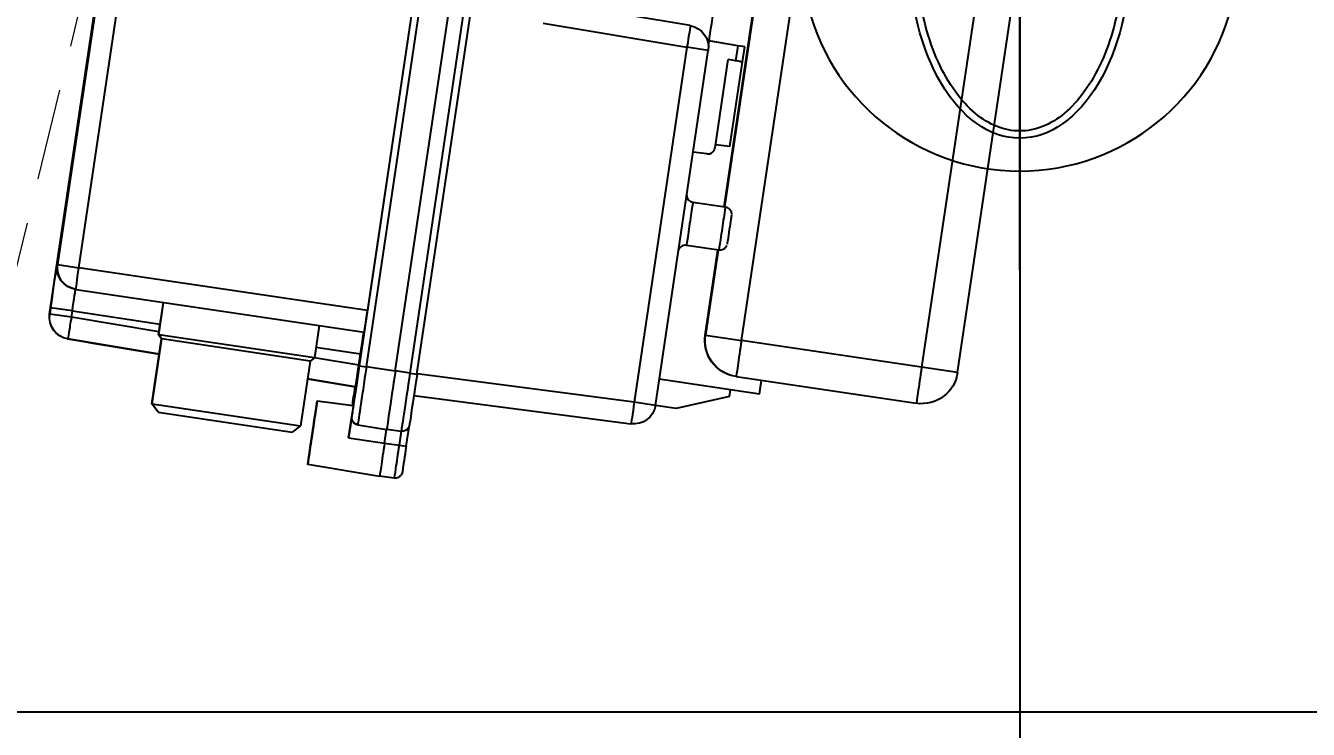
# Model space of a CAD drawing. Header units: inches. Extents: x 2601 to 5701, y -10811 to -8711.
# Drawn here: x 3060.9 to 3237, y -10280.5 to -10184 of the extents above; entities that cross this region are included whole.
import ezdxf

# ---------------------------------------------------------------- set-up
doc = ezdxf.new("R2010")
doc.units = ezdxf.units.IN
doc.header["$LTSCALE"] = 50
doc.header["$MEASUREMENT"] = 0
doc.linetypes.add('CENTER', pattern=[2, 1.25, -0.25, 0.25, -0.25])
doc.linetypes.add('HIDDEN', pattern=[0.375, 0.25, -0.125])
for name, color, linetype in [('1', 1, 'Continuous'), ('6', 6, 'Continuous'), ('CENTER', 2, 'CENTER')]:
    doc.layers.add(name, color=color, linetype=linetype)
doc.styles.get("Standard").update_dxf_attribs({"font": 'NanumGothic.ttf'})
doc.dimstyles.get("Standard").update_dxf_attribs({"dimtxt": 20, "dimasz": 20, "dimexe": 5, "dimexo": 1.5, "dimgap": 10, "dimtad": 0, "dimtoh": 1, "dimdec": 0, "dimzin": 0, "dimdsep": 46, "dimtxsty": 'Standard', "dimcen": 0, "dimclrd": 3, "dimclre": 3, "dimclrt": 2, "dimadec": 0, "dimazin": 3, "dimtfac": 1, "dimtdec": 0, "dimtofl": 0, "dimtmove": 0, "dimatfit": 3, "dimfxl": 1, "dimtolj": 1, "dimtzin": 0, "dimlwd": 0, "dimlwe": 25, "dimarcsym": 0})

# ---------------------------------------------------------------- blocks, each defined once
blk = doc.blocks.new('*D33')
at = {"color": 3, "linetype": 'Continuous', "lineweight": 25, "transparency": 16777216}
for p, q in [((3103.29, -9893.14), (2911.23, -9893.14)), ((3018.04, -10278.14), (2911.23, -10278.14))]:
    blk.add_line(p, q, dxfattribs=at)
at = {"color": 3, "linetype": 'Continuous', "lineweight": 0, "transparency": 16777216}
for p, q in [((2916.23, -9913.14), (2916.23, -10048.97)), ((2916.23, -10258.14), (2916.23, -10122.31))]:
    blk.add_line(p, q, dxfattribs=at)
at = {"color": 3, "transparency": 16777216}
for points in [[(2912.9, -9913.14), (2919.57, -9913.14), (2916.23, -9893.14)], [(2912.9, -10258.14), (2919.57, -10258.14), (2916.23, -10278.14)]]:
    blk.add_solid(points, dxfattribs=at)
at = {"layer": 'DEFPOINTS', "color": 0, "transparency": 16777216}
for p in [(3104.79, -9893.14), (2916.23, -10278.14), (3019.54, -10278.14)]:
    blk.add_point(p, dxfattribs=at)
at = {"color": 2, "transparency": 16777216, "insert": (2916.23, -10085.64), "char_height": 20, "attachment_point": 5, "rotation": 90}
blk.add_mtext('\\A1;385', dxfattribs=at)
blk = doc.blocks.new('*D39')
at = {"color": 3, "linetype": 'Continuous', "lineweight": 25, "transparency": 16777216}
for p, q in [((3197.38, -10175.4), (3197.38, -10407.51)), ((3347.38, -10175.4), (3347.38, -10407.51))]:
    blk.add_line(p, q, dxfattribs=at)
at = {"color": 3, "linetype": 'Continuous', "lineweight": 0, "transparency": 16777216}
for p, q in [((3217.38, -10402.51), (3240.72, -10402.51)), ((3327.38, -10402.51), (3304.05, -10402.51))]:
    blk.add_line(p, q, dxfattribs=at)
at = {"color": 3, "transparency": 16777216}
for points in [[(3217.38, -10399.18), (3217.38, -10405.85), (3197.38, -10402.51)], [(3327.38, -10399.18), (3327.38, -10405.85), (3347.38, -10402.51)]]:
    blk.add_solid(points, dxfattribs=at)
at = {"layer": 'DEFPOINTS', "color": 0, "transparency": 16777216}
for p in [(3197.38, -10173.9), (3347.38, -10173.9), (3347.38, -10402.51)]:
    blk.add_point(p, dxfattribs=at)
at = {"color": 2, "transparency": 16777216, "insert": (3272.38, -10402.51), "char_height": 20, "attachment_point": 5}
blk.add_mtext('\\A1;150', dxfattribs=at)
blk = doc.blocks.new('A$C480242EA')
at = {"layer": '1', "color": 7, "linetype": 'Continuous'}
for p, q in [((0, 25.75), (0, 135.75)), ((5, 135.75), (5, 25.75)), ((73.37, 14.62), (73.37, 99.38)), ((74.35, 99.38), (74.35, 14.62)), ((76.37, 14.59), (76.37, 99.42)), ((80.39, 14.59), (80.39, 99.42)), ((81.37, 99.42), (81.37, 14.59)), ((81.37, 99.33), (81.37, 22.25)), ((35.03, 43.55), (35.03, 82.74)), ((30, 25.75), (30, 82.55)), ((35, 82.7), (35, 43.55)), ((121.42, 22.25), (121.42, 71.3)), ((124.37, 71.3), (124.37, 22.25)), ((124.46, 15.37), (124.46, 71.3)), ((43.32, 67.45), (60.37, 67.75)), ((35.48, 63.58), (35.48, 65.66)), ((36.46, 65.68), (40.47, 65.75)), ((36.46, 65.68), (36.46, 63.59)), ((35.48, 63.58), (37.48, 63.61)), ((35.48, 51.84), (35.48, 63.58)), ((35.48, 63.58), (35.48, 63.58)), ((36.46, 63.59), (37.48, 63.61)), ((37.48, 51.38), (37.48, 63.61)), ((40.37, 64.45), (43.32, 64.45)), ((40.37, 15.2), (40.37, 64.45)), ((63.32, 64.8), (43.32, 64.45)), ((43.32, 64.45), (43.32, 15.2)), ((35.48, 51.84), (37.48, 51.8)), ((38.46, 50.38), (40.37, 50.34)), ((39.39, 43.55), (34.89, 43.55)), ((34.89, 37.55), (39.39, 37.55)), ((35, 37.55), (35, 25.75)), ((35.03, 25.75), (35.03, 37.55)), ((0, 25.75), (5, 25.75)), ((5, 25.75), (30, 25.75)), ((35, 25.75), (30, 25.75)), ((35, 25.75), (35.03, 25.75)), ((81.37, 22.25), (121.42, 22.25)), ((124.37, 22.25), (121.42, 22.25)), ((124.37, 22.25), (124.43, 22.25)), ((30, 20.75), (5, 20.75)), ((26.47, 18.83), (26.47, 20.75)), ((26.47, 18.83), (40.37, 18.83)), ((30.48, 17.89), (30.48, 18.83)), ((30.48, 17.89), (37.48, 15.2)), ((121.37, 19.25), (81.37, 19.25)), ((87.63, 19.25), (87.63, 14.75)), ((109.23, 14.75), (109.23, 19.25)), ((109.25, 14.75), (109.25, 19.25)), ((121.43, 19.25), (121.37, 19.25)), ((87.63, 16.25), (81.43, 16.25)), ((81.43, 14.68), (81.43, 16.25)), ((121.43, 16.25), (109.25, 16.25)), ((121.43, 16.25), (124.44, 16.25)), ((121.43, 15.37), (121.43, 16.25)), ((124.44, 16.25), (124.44, 15.37)), ((37.48, 15.2), (40.37, 15.2)), ((40.37, 15.2), (43.32, 15.2)), ((43.32, 15.2), (73.37, 14.67)), ((74.35, 14.62), (73.37, 14.62)), ((74.35, 14.62), (76.37, 14.62)), ((76.37, 14.59), (80.39, 14.59)), ((81.37, 14.59), (80.39, 14.59)), ((81.43, 14.68), (87.63, 14.78)), ((87.63, 14.75), (88.13, 14.25)), ((87.63, 14.75), (109.23, 14.75)), ((87.63, 14.75), (109.23, 14.75)), ((88.13, 14.25), (88.13, 5.25)), ((88.13, 14.25), (108.73, 14.25)), ((108.73, 14.25), (109.23, 14.75)), ((108.73, 5.25), (108.73, 14.25)), ((108.73, 14.25), (108.75, 14.25)), ((108.75, 14.25), (109.25, 14.75)), ((108.75, 5.25), (108.75, 14.25)), ((109.23, 14.75), (109.25, 14.75)), ((109.25, 15.16), (121.43, 15.37)), ((121.43, 15.37), (124.44, 15.37)), ((124.44, 15.37), (124.46, 15.37)), ((121.49, 12.37), (108.75, 12.15)), ((111.51, 12.2), (121.51, 12.37)), ((121.51, 12.37), (121.49, 12.37)), ((73.37, 11.67), (43.32, 12.2)), ((88.13, 11.79), (81.44, 11.67)), ((81.44, 11.67), (81.5, 11.67)), ((81.5, 11.67), (88.13, 11.79)), ((108.75, 12.15), (118.54, 12.32)), ((118.54, 12.32), (108.75, 12.15)), ((108.75, 12.15), (111.55, 12.2)), ((111.52, 12.2), (108.75, 12.15)), ((108.75, 12.15), (111.52, 12.2)), ((111.52, 12.2), (111.51, 12.2)), ((111.55, 12.2), (111.52, 12.2)), ((118.54, 12.32), (118.54, 12.32)), ((86.38, 9), (81.38, 9.09)), ((73.38, 4.62), (73.38, 7.57)), ((81.37, 7.57), (81.38, 7.57)), ((81.38, 4.59), (81.38, 7.57)), ((76.37, 6.53), (74.36, 6.57)), ((74.36, 6.57), (74.36, 4.62)), ((80.39, 6.57), (76.37, 6.5)), ((76.38, 6.5), (76.37, 6.5)), ((80.4, 6.57), (76.38, 6.5)), ((76.38, 4.59), (76.38, 6.5)), ((80.4, 6.57), (80.39, 6.57)), ((74.36, 4.62), (73.38, 4.62)), ((76.38, 4.62), (74.36, 4.62)), ((81.38, 4.59), (76.38, 4.59)), ((88.13, 5.25), (89.13, 4.25)), ((108.73, 5.25), (88.13, 5.25)), ((107.73, 4.25), (89.13, 4.25)), ((107.73, 4.25), (108.73, 5.25)), ((107.75, 4.25), (107.73, 4.25)), ((107.75, 4.25), (108.75, 5.25)), ((108.73, 5.25), (108.75, 5.25)), ((74.37, 0.07), (76.38, 0.03)), ((76.38, 0), (86.38, 0.17))]:
    blk.add_line(p, q, dxfattribs=at)
at = {"layer": '1', "color": 7, "linetype": 'Continuous', "extrusion": (0, 0, -1)}
for centre, major_axis, ratio, start_param, end_param in [((40.47, 70.45), (0, 6), 0.000628, 1.571101, 2.631551), ((36.48, 65.68), (1, 0.017), 0.000011, 3.140964, 4.694307), ((36.48, 63.59), (1, 0.02), 0.000011, 3.140964, 4.694307), ((38.48, 51.38), (0, 1), 0.999989, 3.159046, 4.712389), ((81.37, 22.25), (0, 3), 0.000629, 3.141593, 4.712389), ((81.44, 14.68), (0, 3), 0.000628, 3.141593, 4.712389), ((80.38, 7.57), (-1, 0), 0.999989, 3.141593, 4.694936)]:
    blk.add_ellipse(centre, major_axis=major_axis, ratio=ratio, start_param=start_param, end_param=end_param, dxfattribs=at)
at = {"layer": '1', "color": 7, "linetype": 'Continuous'}
for centre, major_axis, ratio, start_param, end_param in [((43.37, 64.45), (0, -3), 1, 3.159046, 4.712389), ((43.37, 64.45), (-0.05, 3), 0.018078, 6.283174, 7.853666), ((33.89, 40.55), (0, -2), 0.000628, 3.141985, 6.283185), ((34.89, 40.55), (0, 3), 0.000628, 0, 3.141706), ((39.39, 40.55), (0, -3), 0.000628, 3.140678, 6.283185), ((5, 25.75), (0, -5), 1, 4.712389, 6.283185), ((5, 25.75), (0, 5), 0.000628, 1.570796, 3.141593), ((30, 25.75), (0, -5), 1, 0, 1.570796), ((30, 25.75), (0, 5), 0.000628, 1.570796, 3.141593), ((30.03, 25.75), (0, 5), 1, 3.317571, 4.712389), ((121.37, 22.25), (0, -3), 0.016824, 0, 1.570796), ((121.37, 22.25), (0, 3), 1, 3.141593, 4.712389), ((121.43, 22.25), (0, 3), 1, 3.141593, 4.712389), ((124.43, 16.25), (0, 6), 0.000628, 4.712389, 6.283185), ((81.43, 16.25), (0, 3), 0.000628, 4.712389, 6.283185), ((121.43, 16.25), (0, 3), 0.000628, 4.712389, 6.283185), ((43.37, 15.2), (0, -3), 1, 4.712389, 6.265732), ((43.37, 15.2), (-0.05, -3), 0.018078, 4.712705, 6.283196), ((73.37, 14.62), (0, -7.05), 0.000628, 4.712389, 6.283185), ((74.36, 14.62), (0, 8.05), 0.000628, 1.570796, 3.141593), ((76.37, 14.59), (0, -8.09), 0.000628, 4.712389, 6.283185), ((80.39, 14.59), (0, -8.02), 0.000628, 4.712389, 6.283185), ((81.37, 14.59), (0, 7.02), 0.000628, 1.570796, 3.141593), ((121.44, 15.37), (-0.05, 3), 0.000628, 1.570785, 3.141582), ((121.44, 15.37), (0, -3), 1, 0.017453, 1.570796), ((121.46, 15.37), (0, -3), 1, 0.017453, 1.570796), ((111.5, 15.2), (0, -3), 1, 0.017453, 0.043399), ((81.38, 4.59), (0, 4.5), 0.000628, 0.000119, 1.570796), ((74.37, 7.57), (0, 1), 1, 1.963622, 3.124139), ((80.37, 7.57), (0, 1), 1, 3.159046, 4.712389), ((73.38, 4.62), (0, -3.55), 0.000628, 4.712389, 5.88597), ((74.37, 4.62), (0, 4.55), 0.000628, 1.570796, 3.141598), ((76.38, 4.59), (0, -4.59), 0.000628, 4.712389, 6.283253)]:
    blk.add_ellipse(centre, major_axis=major_axis, ratio=ratio, start_param=start_param, end_param=end_param, dxfattribs=at)
for major_axis in [(0, 4.41), (0, 1.7)]:
    blk.add_ellipse((86.38, 4.59), major_axis=major_axis, ratio=0.000628, dxfattribs=at)
for points, knots in [([(40.36, 44.32), (40.36, 44.28), (40.33, 44.16), (40.22, 43.96), (40.01, 43.73), (39.71, 43.58), (39.5, 43.55), (39.39, 43.55)], [0, 0, 0, 0, 0.078861, 0.277693, 0.510448, 0.763952, 1, 1, 1, 1]), ([(34.89, 43.54), (34.77, 43.54), (34.56, 43.51), (34.3, 43.36), (34.11, 43.19), (34, 43.01), (33.94, 42.85), (33.91, 42.74), (33.9, 42.69), (33.9, 42.67)], [0, 0, 0, 0, 0.239559, 0.447509, 0.620115, 0.76587, 0.885494, 0.977558, 1, 1, 1, 1]), ([(33.92, 38.35), (33.92, 38.31), (33.96, 38.18), (34.07, 37.96), (34.29, 37.73), (34.59, 37.58), (34.79, 37.55), (34.89, 37.55)], [0, 0, 0, 0, 0.093906, 0.289979, 0.53712, 0.786113, 1, 1, 1, 1]), ([(39.39, 37.55), (39.53, 37.55), (39.75, 37.5), (40.01, 37.35), (40.19, 37.17), (40.3, 36.99), (40.35, 36.85), (40.37, 36.77), (40.37, 36.74)], [0, 0, 0, 0, 0.276541, 0.489249, 0.666727, 0.816386, 0.938672, 1, 1, 1, 1]), ([(73.38, 1.37), (73.38, 1.3), (73.38, 1.11), (73.38, 1.13), (73.38, 1.04), (73.38, 1.02), (73.39, 0.98), (73.4, 0.86), (73.47, 0.64), (73.64, 0.37), (73.93, 0.16), (74.19, 0.07), (74.34, 0.08), (74.37, 0.08)], [0, 0, 0, 0, 0.164166, 0.456986, 0.468424, 0.477355, 0.488315, 0.521507, 0.599198, 0.727576, 0.844097, 0.967469, 1, 1, 1, 1])]:
    blk.add_open_spline(points, degree=3, knots=knots, dxfattribs=at)
for points, degree in [([(81.5, 9.05), (81.5, 9.72), (81.5, 10.61), (81.5, 11.68)], 3), ([(73.41, 7.35), (73.45, 7.19)], 1)]:
    blk.add_open_spline(points, degree=degree, dxfattribs=at)

msp = doc.modelspace()

# ---------------------------------------------------------------- linework, layer by layer
at = {"color": 7, "linetype": 'HIDDEN', "lineweight": 0}
msp.add_line((3096.69, -10065.31), (3044.77, -10278.14), dxfattribs=at)
at = {"color": 7}
msp.add_line((3019.54, -10278.14), (3525.25, -10278.14), dxfattribs=at)
at = {"layer": '6'}
msp.add_arc((3197.38, -10173.9), 30, 113.9173, 66.0827, dxfattribs=at)
msp.add_ellipse((3197.38, -10173.9), major_axis=(0, 25.5), ratio=0.596529, dxfattribs=at)
msp.add_open_spline([(3197.38, -10149.4), (3195.3, -10149.4), (3193.2, -10150.21), (3189.31, -10153.46), (3187.54, -10155.9), (3184.81, -10161.93), (3183.86, -10165.51), (3183.01, -10173.02), (3183.11, -10176.95), (3184.34, -10184.31), (3185.47, -10187.73), (3188.48, -10193.32), (3190.36, -10195.48), (3194.37, -10198.12), (3196.47, -10198.62), (3200.63, -10198.02), (3202.71, -10196.9), (3206.46, -10193.06), (3208.11, -10190.36), (3210.52, -10183.94), (3211.29, -10180.23), (3211.75, -10172.61), (3211.45, -10168.71), (3209.84, -10161.57), (3208.54, -10158.34), (3205.27, -10153.23), (3203.31, -10151.37), (3199.99, -10149.72), (3198.69, -10149.4), (3197.38, -10149.4)], degree=3, knots=[0, 0, 0, 0, 0.46111, 0.46111, 0.922219, 0.922219, 1.383329, 1.383329, 1.844439, 1.844439, 2.305549, 2.305549, 2.766658, 2.766658, 3.227768, 3.227768, 3.688878, 3.688878, 4.149988, 4.149988, 4.611097, 4.611097, 5.072207, 5.072207, 5.533317, 5.533317, 5.994427, 5.994427, 6.283185, 6.283185, 6.283185, 6.283185], dxfattribs=at)
at = {"layer": 'CENTER', "color": 1, "linetype": 'CENTER'}
msp.add_line((3197.38, -10217.5), (3197.38, -10008.9), dxfattribs=at)

# ---------------------------------------------------------------- block references
at = {"color": 2, "xscale": -1, "rotation": 351.5419994010253}
msp.add_blockref('A$C480242EA', (3185.06, -10257.04), dxfattribs=at)

# ---------------------------------------------------------------- dimensions: what is measured, and where the dimension line sits
dim = msp.add_linear_dim(base=(2916.23, -10278.14), p1=(3104.79, -9893.14), p2=(3019.54, -10278.14), angle=90, dimstyle='Standard', override={"dimarcsym": 1})
dim.commit()
dim.dimension.update_dxf_attribs({"geometry": '*D33', "text_midpoint": (2916.23, -10085.64)})
dim = msp.add_linear_dim(base=(3347.38, -10402.51), p1=(3197.38, -10173.9), p2=(3347.38, -10173.9), dimstyle='Standard', override={"dimarcsym": 1})
dim.commit()
dim.dimension.update_dxf_attribs({"geometry": '*D39', "text_midpoint": (3272.38, -10402.51)})

doc.saveas('drawing.dxf')
